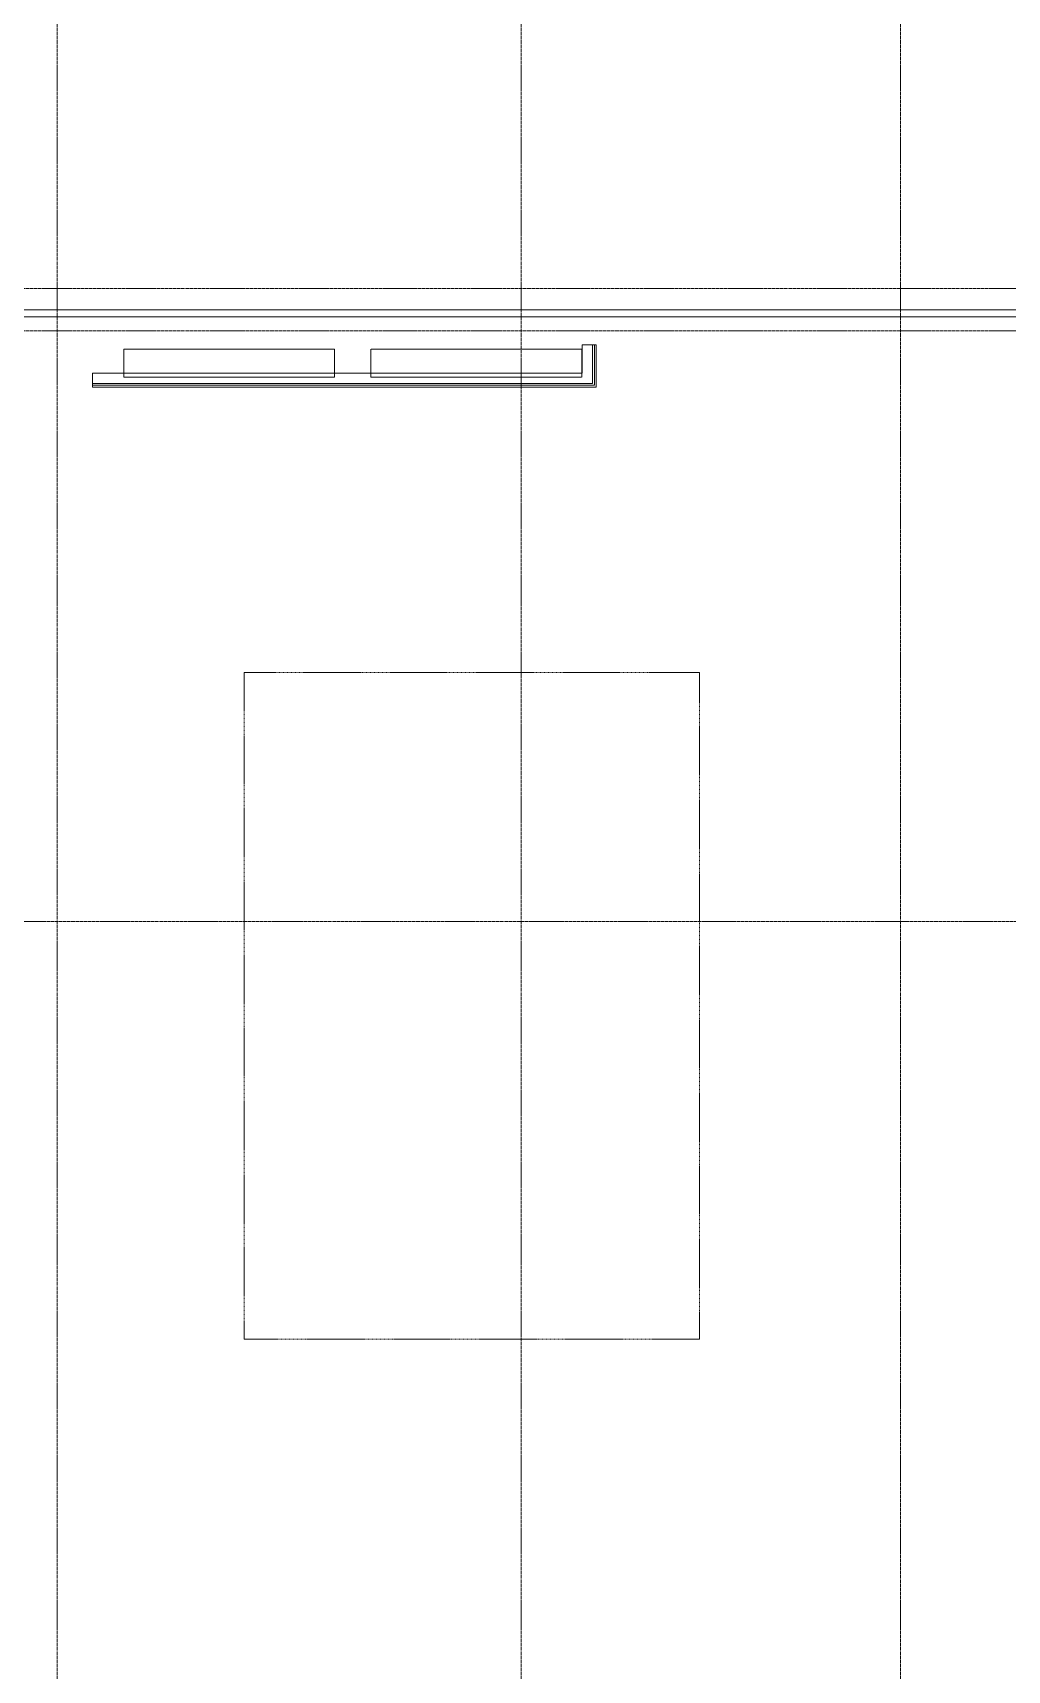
# Model space of a CAD drawing. Header units: millimetres. Extents: x -231292 to 573618, y -153144 to 564035.
# Drawn here: x -133450 to -126515, y 246170 to 257815 of the extents above; entities that cross this region are included whole.
import ezdxf

# ---------------------------------------------------------------- set-up
doc = ezdxf.new("R2010")
doc.units = ezdxf.units.MM
for name, pattern in [('CENTER2', [28.575, 19.05, -3.175, 3.175, -3.175]), ('HIDDEN', [9.525, 6.35, -3.175]), ('HIDDEN2', [4.7625, 3.175, -1.5875])]:
    doc.linetypes.add(name, pattern=pattern)
for name, color, linetype, lineweight in [('АР_Кровля_разуклонка', 250, 'Continuous', 9), ('АР_Отопительные приборы', 250, 'HIDDEN2', 0), ('ДШ_КР', 130, 'Continuous', 35), ('Зашивки ГКЛ на всю высоту', 250, 'Continuous', 0), ('РД_Оси_100', 250, 'Continuous', 0)]:
    doc.layers.add(name, color=color, linetype=linetype, lineweight=lineweight)

# ---------------------------------------------------------------- blocks, each defined once
blk = doc.blocks.new('СОШ_2200_АР_ОСИ_М100_28.05.24')
at = {"layer": 'РД_Оси_100', "linetype": 'CENTER2'}
for p, q in [((88500, -6155), (88500, 139938.679)), ((91800, -6155), (91800, 139938.679)), ((94500, -6155), (94500, 139938.679)), ((-5954.958, 96300), (119910, 96300))]:
    blk.add_line(p, q, dxfattribs=at)
for points in [[(119910, 100950), (119410, 100800), (-5454.958, 100800), (-5954.958, 100950)], [(119910, 100350), (119410, 100500), (-5454.958, 100500), (-5954.958, 100350)]]:
    blk.add_lwpolyline(points, dxfattribs=at)
blk = doc.blocks.new('Bottom_R_1500')
at = {"layer": 'АР_Отопительные приборы'}
blk.add_lwpolyline([(-750, -100), (750, -100), (750, 100), (-750, 100)], close=True, dxfattribs=at)

msp = doc.modelspace()

# ---------------------------------------------------------------- linework, layer by layer
at = {"layer": 'АР_Кровля_разуклонка', "linetype": 'HIDDEN', "lineweight": 0}
msp.add_lwpolyline([(-131944.956, 253265.168), (-128704.956, 253265.168), (-128704.956, 248525.168), (-131944.956, 248525.168)], close=True, dxfattribs=at)
at = {"layer": 'ДШ_КР', "lineweight": 0}
msp.add_lwpolyline([(-184374.956, 255845.168), (-106819.956, 255845.168), (-106819.956, 255795.168), (-184374.956, 255795.168)], close=True, dxfattribs=at)
at = {"layer": 'Зашивки ГКЛ на всю высоту', "color": 82, "linetype": 'Continuous', "lineweight": 0, "true_color": 0x21d605}
for p, q in [((-129540.617, 255595.167), (-129440.617, 255595.167)), ((-129540.617, 255595.167), (-129540.617, 255395.167)), ((-129465.617, 255595.167), (-129465.617, 255320.167)), ((-129465.617, 255320.167), (-129465.617, 255595.167)), ((-129453.117, 255595.167), (-129453.117, 255307.667)), ((-129453.117, 255307.667), (-129453.117, 255595.167)), ((-129440.617, 255295.167), (-129440.617, 255595.167)), ((-133024.956, 255295.167), (-133024.956, 255395.167)), ((-129540.617, 255395.167), (-133024.956, 255395.167)), ((-129465.617, 255320.167), (-133024.956, 255320.167)), ((-133024.956, 255320.167), (-129465.617, 255320.167)), ((-129453.117, 255307.667), (-133024.956, 255307.667)), ((-133024.956, 255307.667), (-129453.117, 255307.667)), ((-133024.956, 255295.167), (-129440.617, 255295.167))]:
    msp.add_line(p, q, dxfattribs=at)

# ---------------------------------------------------------------- block references
at = {"layer": 'АР_Отопительные приборы', "rotation": 180}
for p in [(-132052.031, 255465.17), (-130293.5, 255465.17)]:
    msp.add_blockref('Bottom_R_1500', p, dxfattribs=at)
at = {"layer": 'РД_Оси_100'}
msp.add_blockref('СОШ_2200_АР_ОСИ_М100_28.05.24', (-221774.956, 155195.168), dxfattribs=at)

doc.saveas('drawing.dxf')
